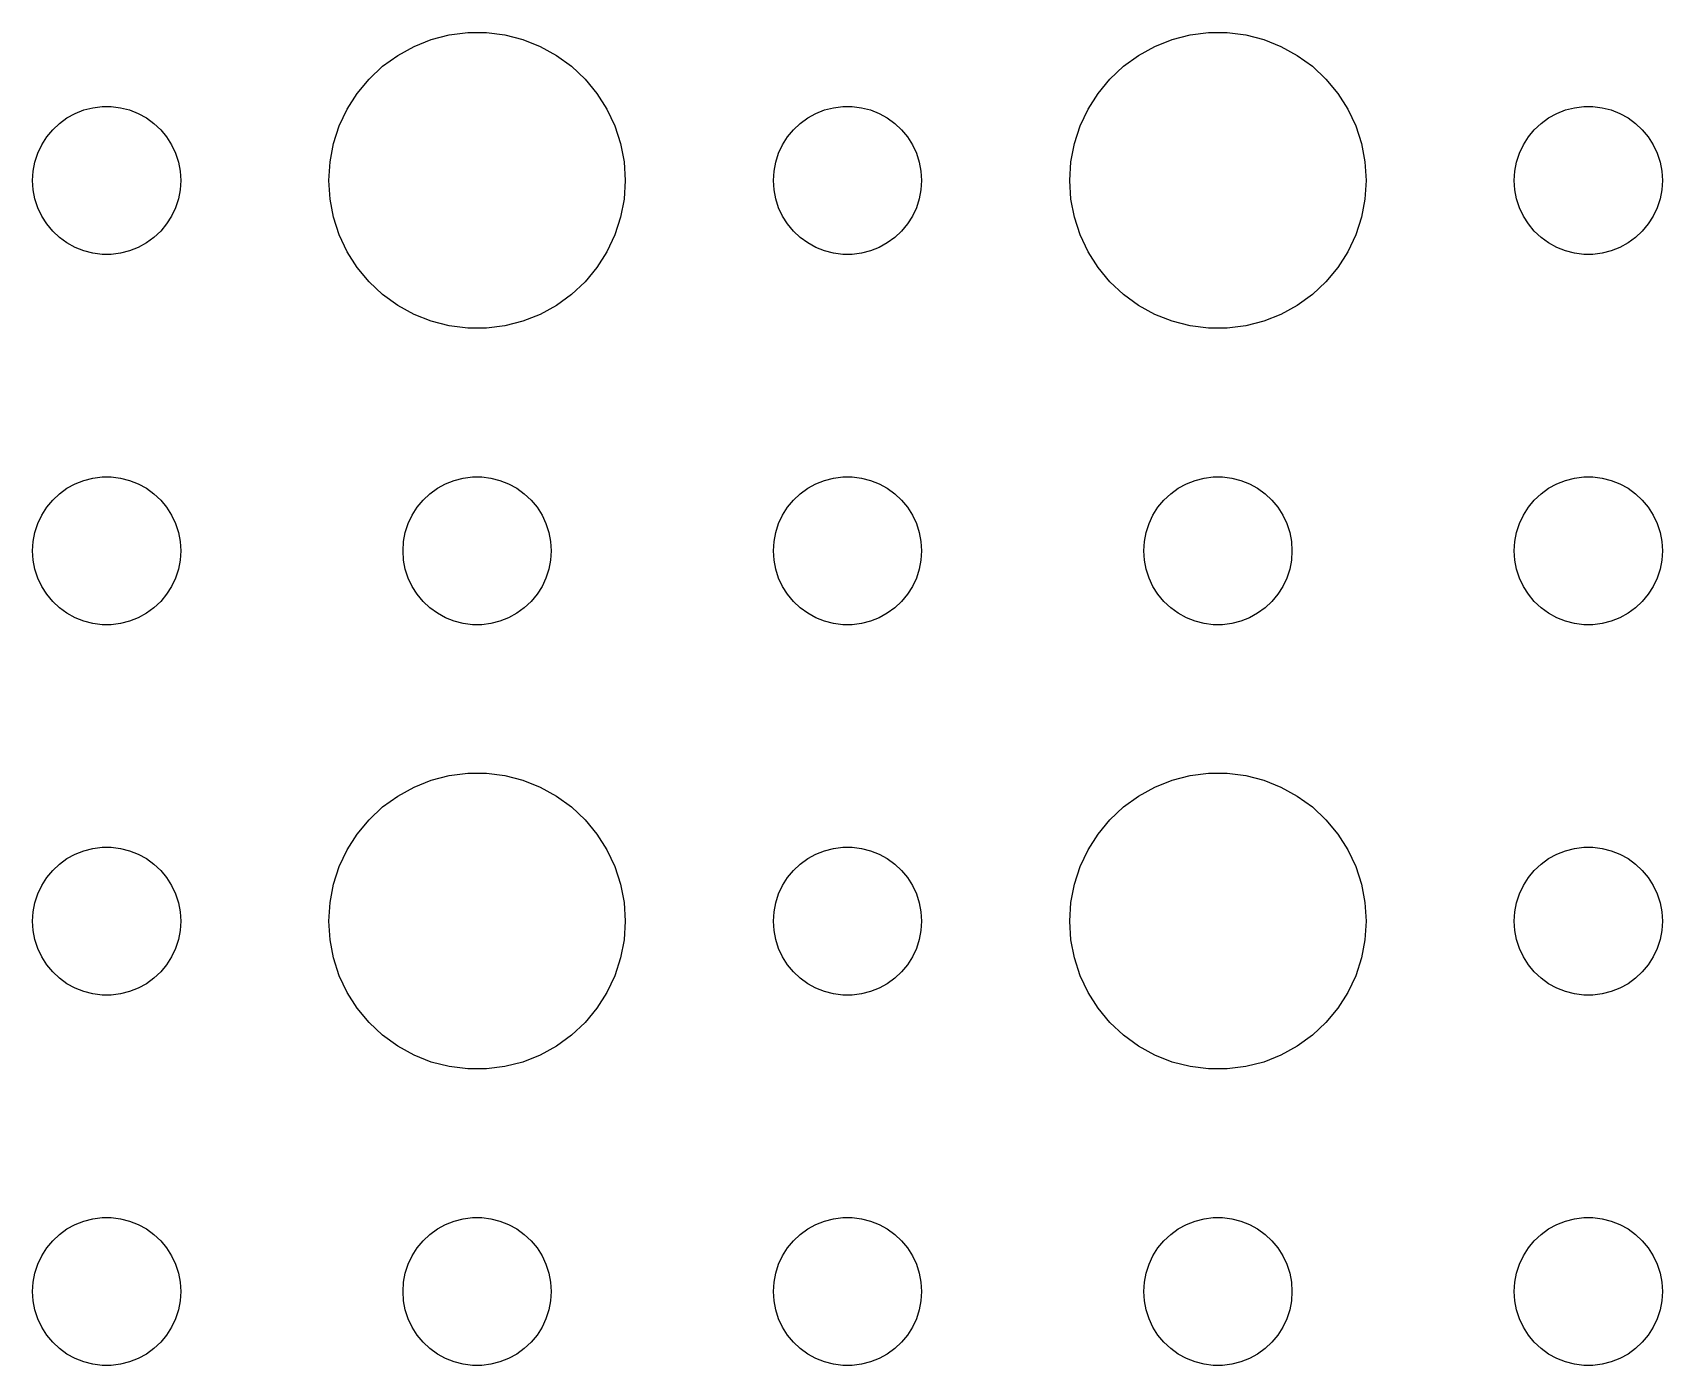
# Model space of a CAD drawing. Header units: metres. Extents: x -112 to 112, y -112 to 112.
# Drawn here: x -54 to -21, y -84 to -57.01 of the extents above; entities that cross this region are included whole.
import ezdxf

# ---------------------------------------------------------------- set-up
doc = ezdxf.new("R2010")
doc.units = ezdxf.units.M

msp = doc.modelspace()

# ---------------------------------------------------------------- linework, layer by layer
for p, q in [((-45.927, -57.1468), (-45.5621, -57.0531)), ((-45.5621, -57.0531), (-45.1884, -57.0059)), ((-45.1884, -57.0059), (-44.8116, -57.0059)), ((-44.8116, -57.0059), (-44.4379, -57.0531)), ((-44.4379, -57.0531), (-44.0729, -57.1468)), ((-30.927, -57.1468), (-30.5621, -57.0531)), ((-30.5621, -57.0531), (-30.1884, -57.0059)), ((-30.1884, -57.0059), (-29.8116, -57.0059)), ((-29.8116, -57.0059), (-29.4379, -57.0531)), ((-29.4379, -57.0531), (-29.0729, -57.1468)), ((-46.6075, -57.467), (-46.2773, -57.2855)), ((-46.2773, -57.2855), (-45.927, -57.1468)), ((-44.0729, -57.1468), (-43.7227, -57.2855)), ((-43.7227, -57.2855), (-43.3925, -57.467)), ((-31.6075, -57.467), (-31.2773, -57.2855)), ((-31.2773, -57.2855), (-30.927, -57.1468)), ((-29.0729, -57.1468), (-28.7227, -57.2855)), ((-28.7227, -57.2855), (-28.3925, -57.467)), ((-47.1869, -57.9464), (-46.9123, -57.6885)), ((-46.9123, -57.6885), (-46.6075, -57.467)), ((-43.3925, -57.467), (-43.0877, -57.6885)), ((-43.0877, -57.6885), (-42.8131, -57.9464)), ((-32.1869, -57.9464), (-31.9123, -57.6885)), ((-31.9123, -57.6885), (-31.6075, -57.467)), ((-28.3925, -57.467), (-28.0877, -57.6885)), ((-28.0877, -57.6885), (-27.8131, -57.9464)), ((-47.427, -58.2366), (-47.1869, -57.9464)), ((-42.8131, -57.9464), (-42.5729, -58.2366)), ((-32.427, -58.2366), (-32.1869, -57.9464)), ((-27.8131, -57.9464), (-27.5729, -58.2366)), ((-47.6289, -58.5547), (-47.427, -58.2366)), ((-42.5729, -58.2366), (-42.3711, -58.5547)), ((-32.6289, -58.5547), (-32.427, -58.2366)), ((-27.5729, -58.2366), (-27.3711, -58.5547)), ((-53.4561, -58.8442), (-53.3037, -58.7335)), ((-53.3037, -58.7335), (-53.1387, -58.6428)), ((-53.1387, -58.6428), (-52.9635, -58.5734)), ((-52.9635, -58.5734), (-52.7811, -58.5266)), ((-52.7811, -58.5266), (-52.5942, -58.503)), ((-52.5942, -58.503), (-52.4058, -58.503)), ((-52.4058, -58.503), (-52.2189, -58.5266)), ((-52.2189, -58.5266), (-52.0365, -58.5734)), ((-52.0365, -58.5734), (-51.8613, -58.6428)), ((-51.8613, -58.6428), (-51.6963, -58.7335)), ((-51.6963, -58.7335), (-51.5439, -58.8442)), ((-47.7893, -58.8956), (-47.6289, -58.5547)), ((-42.3711, -58.5547), (-42.2107, -58.8956)), ((-38.4561, -58.8442), (-38.3037, -58.7335)), ((-38.3037, -58.7335), (-38.1387, -58.6428)), ((-38.1387, -58.6428), (-37.9635, -58.5734)), ((-37.9635, -58.5734), (-37.7811, -58.5266)), ((-37.7811, -58.5266), (-37.5942, -58.503)), ((-37.5942, -58.503), (-37.4058, -58.503)), ((-37.4058, -58.503), (-37.2189, -58.5266)), ((-37.2189, -58.5266), (-37.0365, -58.5734)), ((-37.0365, -58.5734), (-36.8613, -58.6428)), ((-36.8613, -58.6428), (-36.6963, -58.7335)), ((-36.6963, -58.7335), (-36.5439, -58.8442)), ((-32.7893, -58.8956), (-32.6289, -58.5547)), ((-27.3711, -58.5547), (-27.2107, -58.8956)), ((-23.4561, -58.8442), (-23.3037, -58.7335)), ((-23.3037, -58.7335), (-23.1387, -58.6428)), ((-23.1387, -58.6428), (-22.9635, -58.5734)), ((-22.9635, -58.5734), (-22.7811, -58.5266)), ((-22.7811, -58.5266), (-22.5942, -58.503)), ((-22.5942, -58.503), (-22.4058, -58.503)), ((-22.4058, -58.503), (-22.2189, -58.5266)), ((-22.2189, -58.5266), (-22.0365, -58.5734)), ((-22.0365, -58.5734), (-21.8613, -58.6428)), ((-21.8613, -58.6428), (-21.6963, -58.7335)), ((-21.6963, -58.7335), (-21.5439, -58.8442)), ((-53.7135, -59.1183), (-53.5934, -58.9732)), ((-53.5934, -58.9732), (-53.4561, -58.8442)), ((-51.5439, -58.8442), (-51.4065, -58.9732)), ((-51.4065, -58.9732), (-51.2865, -59.1183)), ((-47.9057, -59.2539), (-47.7893, -58.8956)), ((-42.2107, -58.8956), (-42.0942, -59.2539)), ((-38.7135, -59.1183), (-38.5934, -58.9732)), ((-38.5934, -58.9732), (-38.4561, -58.8442)), ((-36.5439, -58.8442), (-36.4065, -58.9732)), ((-36.4065, -58.9732), (-36.2865, -59.1183)), ((-32.9057, -59.2539), (-32.7893, -58.8956)), ((-27.2107, -58.8956), (-27.0942, -59.2539)), ((-23.7135, -59.1183), (-23.5934, -58.9732)), ((-23.5934, -58.9732), (-23.4561, -58.8442)), ((-21.5439, -58.8442), (-21.4065, -58.9732)), ((-21.4065, -58.9732), (-21.2865, -59.1183)), ((-53.8947, -59.4478), (-53.8145, -59.2774)), ((-53.8145, -59.2774), (-53.7135, -59.1183)), ((-51.2865, -59.1183), (-51.1855, -59.2774)), ((-51.1855, -59.2774), (-51.1053, -59.4478)), ((-47.9763, -59.624), (-47.9057, -59.2539)), ((-42.0942, -59.2539), (-42.0237, -59.624)), ((-38.8947, -59.4478), (-38.8145, -59.2774)), ((-38.8145, -59.2774), (-38.7135, -59.1183)), ((-36.2865, -59.1183), (-36.1855, -59.2774)), ((-36.1855, -59.2774), (-36.1053, -59.4478)), ((-32.9763, -59.624), (-32.9057, -59.2539)), ((-27.0942, -59.2539), (-27.0237, -59.624)), ((-23.8947, -59.4478), (-23.8145, -59.2774)), ((-23.8145, -59.2774), (-23.7135, -59.1183)), ((-21.2865, -59.1183), (-21.1855, -59.2774)), ((-21.1855, -59.2774), (-21.1053, -59.4478)), ((-53.9882, -59.812), (-53.9529, -59.627)), ((-53.9529, -59.627), (-53.8947, -59.4478)), ((-51.1053, -59.4478), (-51.0471, -59.627)), ((-51.0471, -59.627), (-51.0118, -59.812)), ((-48, -60), (-47.9763, -59.624)), ((-42.0237, -59.624), (-42, -60)), ((-38.9882, -59.812), (-38.9529, -59.627)), ((-38.9529, -59.627), (-38.8947, -59.4478)), ((-36.1053, -59.4478), (-36.0471, -59.627)), ((-36.0471, -59.627), (-36.0118, -59.812)), ((-33, -60), (-32.9763, -59.624)), ((-27.0237, -59.624), (-27, -60)), ((-23.9882, -59.812), (-23.9529, -59.627)), ((-23.9529, -59.627), (-23.8947, -59.4478)), ((-21.1053, -59.4478), (-21.0471, -59.627)), ((-21.0471, -59.627), (-21.0118, -59.812)), ((-54, -60), (-53.9882, -59.812)), ((-53.9882, -60.188), (-54, -60)), ((-51.0118, -59.812), (-51, -60)), ((-51, -60), (-51.0118, -60.188)), ((-47.9763, -60.376), (-48, -60)), ((-42, -60), (-42.0237, -60.376)), ((-39, -60), (-38.9882, -59.812)), ((-38.9882, -60.188), (-39, -60)), ((-36.0118, -59.812), (-36, -60)), ((-36, -60), (-36.0118, -60.188)), ((-32.9763, -60.376), (-33, -60)), ((-27, -60), (-27.0237, -60.376)), ((-24, -60), (-23.9882, -59.812)), ((-23.9882, -60.188), (-24, -60)), ((-21.0118, -59.812), (-21, -60)), ((-21, -60), (-21.0118, -60.188)), ((-53.9529, -60.373), (-53.9882, -60.188)), ((-53.8947, -60.5522), (-53.9529, -60.373)), ((-51.0471, -60.373), (-51.1053, -60.5522)), ((-51.0118, -60.188), (-51.0471, -60.373)), ((-47.9057, -60.7461), (-47.9763, -60.376)), ((-42.0237, -60.376), (-42.0942, -60.7461)), ((-38.9529, -60.373), (-38.9882, -60.188)), ((-38.8947, -60.5522), (-38.9529, -60.373)), ((-36.0471, -60.373), (-36.1053, -60.5522)), ((-36.0118, -60.188), (-36.0471, -60.373)), ((-32.9057, -60.7461), (-32.9763, -60.376)), ((-27.0237, -60.376), (-27.0942, -60.7461)), ((-23.9529, -60.373), (-23.9882, -60.188)), ((-23.8947, -60.5522), (-23.9529, -60.373)), ((-21.0471, -60.373), (-21.1053, -60.5522)), ((-21.0118, -60.188), (-21.0471, -60.373)), ((-53.8145, -60.7226), (-53.8947, -60.5522)), ((-51.1053, -60.5522), (-51.1855, -60.7226)), ((-38.8145, -60.7226), (-38.8947, -60.5522)), ((-36.1053, -60.5522), (-36.1855, -60.7226)), ((-23.8145, -60.7226), (-23.8947, -60.5522)), ((-21.1053, -60.5522), (-21.1855, -60.7226)), ((-53.7135, -60.8817), (-53.8145, -60.7226)), ((-53.5934, -61.0268), (-53.7135, -60.8817)), ((-53.4561, -61.1558), (-53.5934, -61.0268)), ((-51.4065, -61.0268), (-51.5439, -61.1558)), ((-51.2865, -60.8817), (-51.4065, -61.0268)), ((-51.1855, -60.7226), (-51.2865, -60.8817)), ((-47.7893, -61.1044), (-47.9057, -60.7461)), ((-42.0942, -60.7461), (-42.2107, -61.1044)), ((-38.7135, -60.8817), (-38.8145, -60.7226)), ((-38.5934, -61.0268), (-38.7135, -60.8817)), ((-38.4561, -61.1558), (-38.5934, -61.0268)), ((-36.4065, -61.0268), (-36.5439, -61.1558)), ((-36.2865, -60.8817), (-36.4065, -61.0268)), ((-36.1855, -60.7226), (-36.2865, -60.8817)), ((-32.7893, -61.1044), (-32.9057, -60.7461)), ((-27.0942, -60.7461), (-27.2107, -61.1044)), ((-23.7135, -60.8817), (-23.8145, -60.7226)), ((-23.5934, -61.0268), (-23.7135, -60.8817)), ((-23.4561, -61.1558), (-23.5934, -61.0268)), ((-21.4065, -61.0268), (-21.5439, -61.1558)), ((-21.2865, -60.8817), (-21.4065, -61.0268)), ((-21.1855, -60.7226), (-21.2865, -60.8817)), ((-53.3037, -61.2665), (-53.4561, -61.1558)), ((-53.1387, -61.3572), (-53.3037, -61.2665)), ((-52.9635, -61.4266), (-53.1387, -61.3572)), ((-51.8613, -61.3572), (-52.0365, -61.4266)), ((-51.6963, -61.2665), (-51.8613, -61.3572)), ((-51.5439, -61.1558), (-51.6963, -61.2665)), ((-47.6289, -61.4453), (-47.7893, -61.1044)), ((-42.2107, -61.1044), (-42.3711, -61.4453)), ((-38.3037, -61.2665), (-38.4561, -61.1558)), ((-38.1387, -61.3572), (-38.3037, -61.2665)), ((-37.9635, -61.4266), (-38.1387, -61.3572)), ((-36.8613, -61.3572), (-37.0365, -61.4266)), ((-36.6963, -61.2665), (-36.8613, -61.3572)), ((-36.5439, -61.1558), (-36.6963, -61.2665)), ((-32.6289, -61.4453), (-32.7893, -61.1044)), ((-27.2107, -61.1044), (-27.3711, -61.4453)), ((-23.3037, -61.2665), (-23.4561, -61.1558)), ((-23.1387, -61.3572), (-23.3037, -61.2665)), ((-22.9635, -61.4266), (-23.1387, -61.3572)), ((-21.8613, -61.3572), (-22.0365, -61.4266)), ((-21.6963, -61.2665), (-21.8613, -61.3572)), ((-21.5439, -61.1558), (-21.6963, -61.2665)), ((-52.7811, -61.4734), (-52.9635, -61.4266)), ((-52.5942, -61.497), (-52.7811, -61.4734)), ((-52.4058, -61.497), (-52.5942, -61.497)), ((-52.2189, -61.4734), (-52.4058, -61.497)), ((-52.0365, -61.4266), (-52.2189, -61.4734)), ((-47.427, -61.7634), (-47.6289, -61.4453)), ((-42.3711, -61.4453), (-42.5729, -61.7634)), ((-37.7811, -61.4734), (-37.9635, -61.4266)), ((-37.5942, -61.497), (-37.7811, -61.4734)), ((-37.4058, -61.497), (-37.5942, -61.497)), ((-37.2189, -61.4734), (-37.4058, -61.497)), ((-37.0365, -61.4266), (-37.2189, -61.4734)), ((-32.427, -61.7634), (-32.6289, -61.4453)), ((-27.3711, -61.4453), (-27.5729, -61.7634)), ((-22.7811, -61.4734), (-22.9635, -61.4266)), ((-22.5942, -61.497), (-22.7811, -61.4734)), ((-22.4058, -61.497), (-22.5942, -61.497)), ((-22.2189, -61.4734), (-22.4058, -61.497)), ((-22.0365, -61.4266), (-22.2189, -61.4734)), ((-47.1869, -62.0536), (-47.427, -61.7634)), ((-42.5729, -61.7634), (-42.8131, -62.0536)), ((-32.1869, -62.0536), (-32.427, -61.7634)), ((-27.5729, -61.7634), (-27.8131, -62.0536)), ((-46.9123, -62.3115), (-47.1869, -62.0536)), ((-46.6075, -62.533), (-46.9123, -62.3115)), ((-43.0877, -62.3115), (-43.3925, -62.533)), ((-42.8131, -62.0536), (-43.0877, -62.3115)), ((-31.9123, -62.3115), (-32.1869, -62.0536)), ((-31.6075, -62.533), (-31.9123, -62.3115)), ((-28.0877, -62.3115), (-28.3925, -62.533)), ((-27.8131, -62.0536), (-28.0877, -62.3115)), ((-46.2773, -62.7145), (-46.6075, -62.533)), ((-43.3925, -62.533), (-43.7227, -62.7145)), ((-31.2773, -62.7145), (-31.6075, -62.533)), ((-28.3925, -62.533), (-28.7227, -62.7145)), ((-45.927, -62.8532), (-46.2773, -62.7145)), ((-45.5621, -62.9469), (-45.927, -62.8532)), ((-45.1884, -62.9941), (-45.5621, -62.9469)), ((-44.8116, -62.9941), (-45.1884, -62.9941)), ((-44.4379, -62.9469), (-44.8116, -62.9941)), ((-44.0729, -62.8532), (-44.4379, -62.9469)), ((-43.7227, -62.7145), (-44.0729, -62.8532)), ((-30.927, -62.8532), (-31.2773, -62.7145)), ((-30.5621, -62.9469), (-30.927, -62.8532)), ((-30.1884, -62.9941), (-30.5621, -62.9469)), ((-29.8116, -62.9941), (-30.1884, -62.9941)), ((-29.4379, -62.9469), (-29.8116, -62.9941)), ((-29.0729, -62.8532), (-29.4379, -62.9469)), ((-28.7227, -62.7145), (-29.0729, -62.8532)), ((-53.4561, -66.3442), (-53.3037, -66.2335)), ((-53.3037, -66.2335), (-53.1387, -66.1428)), ((-53.1387, -66.1428), (-52.9635, -66.0734)), ((-52.9635, -66.0734), (-52.7811, -66.0266)), ((-52.7811, -66.0266), (-52.5942, -66.003)), ((-52.5942, -66.003), (-52.4058, -66.003)), ((-52.4058, -66.003), (-52.2189, -66.0266)), ((-52.2189, -66.0266), (-52.0365, -66.0734)), ((-52.0365, -66.0734), (-51.8613, -66.1428)), ((-51.8613, -66.1428), (-51.6963, -66.2335)), ((-51.6963, -66.2335), (-51.5439, -66.3442)), ((-45.9561, -66.3442), (-45.8037, -66.2335)), ((-45.8037, -66.2335), (-45.6387, -66.1428)), ((-45.6387, -66.1428), (-45.4635, -66.0734)), ((-45.4635, -66.0734), (-45.2811, -66.0266)), ((-45.2811, -66.0266), (-45.0942, -66.003)), ((-45.0942, -66.003), (-44.9058, -66.003)), ((-44.9058, -66.003), (-44.7189, -66.0266)), ((-44.7189, -66.0266), (-44.5365, -66.0734)), ((-44.5365, -66.0734), (-44.3613, -66.1428)), ((-44.3613, -66.1428), (-44.1963, -66.2335)), ((-44.1963, -66.2335), (-44.0439, -66.3442)), ((-38.4561, -66.3442), (-38.3037, -66.2335)), ((-38.3037, -66.2335), (-38.1387, -66.1428)), ((-38.1387, -66.1428), (-37.9635, -66.0734)), ((-37.9635, -66.0734), (-37.7811, -66.0266)), ((-37.7811, -66.0266), (-37.5942, -66.003)), ((-37.5942, -66.003), (-37.4058, -66.003)), ((-37.4058, -66.003), (-37.2189, -66.0266)), ((-37.2189, -66.0266), (-37.0365, -66.0734)), ((-37.0365, -66.0734), (-36.8613, -66.1428)), ((-36.8613, -66.1428), (-36.6963, -66.2335)), ((-36.6963, -66.2335), (-36.5439, -66.3442)), ((-30.9561, -66.3442), (-30.8037, -66.2335)), ((-30.8037, -66.2335), (-30.6387, -66.1428)), ((-30.6387, -66.1428), (-30.4635, -66.0734)), ((-30.4635, -66.0734), (-30.2811, -66.0266)), ((-30.2811, -66.0266), (-30.0942, -66.003)), ((-30.0942, -66.003), (-29.9058, -66.003)), ((-29.9058, -66.003), (-29.7189, -66.0266)), ((-29.7189, -66.0266), (-29.5365, -66.0734)), ((-29.5365, -66.0734), (-29.3613, -66.1428)), ((-29.3613, -66.1428), (-29.1963, -66.2335)), ((-29.1963, -66.2335), (-29.0439, -66.3442)), ((-23.4561, -66.3442), (-23.3037, -66.2335)), ((-23.3037, -66.2335), (-23.1387, -66.1428)), ((-23.1387, -66.1428), (-22.9635, -66.0734)), ((-22.9635, -66.0734), (-22.7811, -66.0266)), ((-22.7811, -66.0266), (-22.5942, -66.003)), ((-22.5942, -66.003), (-22.4058, -66.003)), ((-22.4058, -66.003), (-22.2189, -66.0266)), ((-22.2189, -66.0266), (-22.0365, -66.0734)), ((-22.0365, -66.0734), (-21.8613, -66.1428)), ((-21.8613, -66.1428), (-21.6963, -66.2335)), ((-21.6963, -66.2335), (-21.5439, -66.3442)), ((-53.8145, -66.7774), (-53.7135, -66.6183)), ((-53.7135, -66.6183), (-53.5934, -66.4732)), ((-53.5934, -66.4732), (-53.4561, -66.3442)), ((-51.5439, -66.3442), (-51.4065, -66.4732)), ((-51.4065, -66.4732), (-51.2865, -66.6183)), ((-51.2865, -66.6183), (-51.1855, -66.7774)), ((-46.3145, -66.7774), (-46.2135, -66.6183)), ((-46.2135, -66.6183), (-46.0934, -66.4732)), ((-46.0934, -66.4732), (-45.9561, -66.3442)), ((-44.0439, -66.3442), (-43.9065, -66.4732)), ((-43.9065, -66.4732), (-43.7865, -66.6183)), ((-43.7865, -66.6183), (-43.6855, -66.7774)), ((-38.8145, -66.7774), (-38.7135, -66.6183)), ((-38.7135, -66.6183), (-38.5934, -66.4732)), ((-38.5934, -66.4732), (-38.4561, -66.3442)), ((-36.5439, -66.3442), (-36.4065, -66.4732)), ((-36.4065, -66.4732), (-36.2865, -66.6183)), ((-36.2865, -66.6183), (-36.1855, -66.7774)), ((-31.3145, -66.7774), (-31.2135, -66.6183)), ((-31.2135, -66.6183), (-31.0934, -66.4732)), ((-31.0934, -66.4732), (-30.9561, -66.3442)), ((-29.0439, -66.3442), (-28.9065, -66.4732)), ((-28.9065, -66.4732), (-28.7865, -66.6183)), ((-28.7865, -66.6183), (-28.6855, -66.7774)), ((-23.8145, -66.7774), (-23.7135, -66.6183)), ((-23.7135, -66.6183), (-23.5934, -66.4732)), ((-23.5934, -66.4732), (-23.4561, -66.3442)), ((-21.5439, -66.3442), (-21.4065, -66.4732)), ((-21.4065, -66.4732), (-21.2865, -66.6183)), ((-21.2865, -66.6183), (-21.1855, -66.7774)), ((-53.9529, -67.127), (-53.8947, -66.9478)), ((-53.8947, -66.9478), (-53.8145, -66.7774)), ((-51.1855, -66.7774), (-51.1053, -66.9478)), ((-51.1053, -66.9478), (-51.0471, -67.127)), ((-46.4529, -67.127), (-46.3947, -66.9478)), ((-46.3947, -66.9478), (-46.3145, -66.7774)), ((-43.6855, -66.7774), (-43.6053, -66.9478)), ((-43.6053, -66.9478), (-43.5471, -67.127)), ((-38.9529, -67.127), (-38.8947, -66.9478)), ((-38.8947, -66.9478), (-38.8145, -66.7774)), ((-36.1855, -66.7774), (-36.1053, -66.9478)), ((-36.1053, -66.9478), (-36.0471, -67.127)), ((-31.4529, -67.127), (-31.3947, -66.9478)), ((-31.3947, -66.9478), (-31.3145, -66.7774)), ((-28.6855, -66.7774), (-28.6053, -66.9478)), ((-28.6053, -66.9478), (-28.5471, -67.127)), ((-23.9529, -67.127), (-23.8947, -66.9478)), ((-23.8947, -66.9478), (-23.8145, -66.7774)), ((-21.1855, -66.7774), (-21.1053, -66.9478)), ((-21.1053, -66.9478), (-21.0471, -67.127)), ((-54, -67.5), (-53.9882, -67.312)), ((-53.9882, -67.312), (-53.9529, -67.127)), ((-51.0471, -67.127), (-51.0118, -67.312)), ((-51.0118, -67.312), (-51, -67.5)), ((-46.5, -67.5), (-46.4882, -67.312)), ((-46.4882, -67.312), (-46.4529, -67.127)), ((-43.5471, -67.127), (-43.5118, -67.312)), ((-43.5118, -67.312), (-43.5, -67.5)), ((-39, -67.5), (-38.9882, -67.312)), ((-38.9882, -67.312), (-38.9529, -67.127)), ((-36.0471, -67.127), (-36.0118, -67.312)), ((-36.0118, -67.312), (-36, -67.5)), ((-31.5, -67.5), (-31.4882, -67.312)), ((-31.4882, -67.312), (-31.4529, -67.127)), ((-28.5471, -67.127), (-28.5118, -67.312)), ((-28.5118, -67.312), (-28.5, -67.5)), ((-24, -67.5), (-23.9882, -67.312)), ((-23.9882, -67.312), (-23.9529, -67.127)), ((-21.0471, -67.127), (-21.0118, -67.312)), ((-21.0118, -67.312), (-21, -67.5)), ((-53.9882, -67.688), (-54, -67.5)), ((-51, -67.5), (-51.0118, -67.688)), ((-46.4882, -67.688), (-46.5, -67.5)), ((-43.5, -67.5), (-43.5118, -67.688)), ((-38.9882, -67.688), (-39, -67.5)), ((-36, -67.5), (-36.0118, -67.688)), ((-31.4882, -67.688), (-31.5, -67.5)), ((-28.5, -67.5), (-28.5118, -67.688)), ((-23.9882, -67.688), (-24, -67.5)), ((-21, -67.5), (-21.0118, -67.688)), ((-53.9529, -67.873), (-53.9882, -67.688)), ((-53.8947, -68.0522), (-53.9529, -67.873)), ((-51.0471, -67.873), (-51.1053, -68.0522)), ((-51.0118, -67.688), (-51.0471, -67.873)), ((-46.4529, -67.873), (-46.4882, -67.688)), ((-46.3947, -68.0522), (-46.4529, -67.873)), ((-43.5471, -67.873), (-43.6053, -68.0522)), ((-43.5118, -67.688), (-43.5471, -67.873)), ((-38.9529, -67.873), (-38.9882, -67.688)), ((-38.8947, -68.0522), (-38.9529, -67.873)), ((-36.0471, -67.873), (-36.1053, -68.0522)), ((-36.0118, -67.688), (-36.0471, -67.873)), ((-31.4529, -67.873), (-31.4882, -67.688)), ((-31.3947, -68.0522), (-31.4529, -67.873)), ((-28.5471, -67.873), (-28.6053, -68.0522)), ((-28.5118, -67.688), (-28.5471, -67.873)), ((-23.9529, -67.873), (-23.9882, -67.688)), ((-23.8947, -68.0522), (-23.9529, -67.873)), ((-21.0471, -67.873), (-21.1053, -68.0522)), ((-21.0118, -67.688), (-21.0471, -67.873)), ((-53.8145, -68.2226), (-53.8947, -68.0522)), ((-53.7135, -68.3817), (-53.8145, -68.2226)), ((-51.1855, -68.2226), (-51.2865, -68.3817)), ((-51.1053, -68.0522), (-51.1855, -68.2226)), ((-46.3145, -68.2226), (-46.3947, -68.0522)), ((-46.2135, -68.3817), (-46.3145, -68.2226)), ((-43.6855, -68.2226), (-43.7865, -68.3817)), ((-43.6053, -68.0522), (-43.6855, -68.2226)), ((-38.8145, -68.2226), (-38.8947, -68.0522)), ((-38.7135, -68.3817), (-38.8145, -68.2226)), ((-36.1855, -68.2226), (-36.2865, -68.3817)), ((-36.1053, -68.0522), (-36.1855, -68.2226)), ((-31.3145, -68.2226), (-31.3947, -68.0522)), ((-31.2135, -68.3817), (-31.3145, -68.2226)), ((-28.6855, -68.2226), (-28.7865, -68.3817)), ((-28.6053, -68.0522), (-28.6855, -68.2226)), ((-23.8145, -68.2226), (-23.8947, -68.0522)), ((-23.7135, -68.3817), (-23.8145, -68.2226)), ((-21.1855, -68.2226), (-21.2865, -68.3817)), ((-21.1053, -68.0522), (-21.1855, -68.2226)), ((-53.5934, -68.5268), (-53.7135, -68.3817)), ((-53.4561, -68.6558), (-53.5934, -68.5268)), ((-51.4065, -68.5268), (-51.5439, -68.6558)), ((-51.2865, -68.3817), (-51.4065, -68.5268)), ((-46.0934, -68.5268), (-46.2135, -68.3817)), ((-45.9561, -68.6558), (-46.0934, -68.5268)), ((-43.9065, -68.5268), (-44.0439, -68.6558)), ((-43.7865, -68.3817), (-43.9065, -68.5268)), ((-38.5934, -68.5268), (-38.7135, -68.3817)), ((-38.4561, -68.6558), (-38.5934, -68.5268)), ((-36.4065, -68.5268), (-36.5439, -68.6558)), ((-36.2865, -68.3817), (-36.4065, -68.5268)), ((-31.0934, -68.5268), (-31.2135, -68.3817)), ((-30.9561, -68.6558), (-31.0934, -68.5268)), ((-28.9065, -68.5268), (-29.0439, -68.6558)), ((-28.7865, -68.3817), (-28.9065, -68.5268)), ((-23.5934, -68.5268), (-23.7135, -68.3817)), ((-23.4561, -68.6558), (-23.5934, -68.5268)), ((-21.4065, -68.5268), (-21.5439, -68.6558)), ((-21.2865, -68.3817), (-21.4065, -68.5268)), ((-53.3037, -68.7665), (-53.4561, -68.6558)), ((-53.1387, -68.8572), (-53.3037, -68.7665)), ((-52.9635, -68.9266), (-53.1387, -68.8572)), ((-52.7811, -68.9734), (-52.9635, -68.9266)), ((-52.0365, -68.9266), (-52.2189, -68.9734)), ((-51.8613, -68.8572), (-52.0365, -68.9266)), ((-51.6963, -68.7665), (-51.8613, -68.8572)), ((-51.5439, -68.6558), (-51.6963, -68.7665)), ((-45.8037, -68.7665), (-45.9561, -68.6558)), ((-45.6387, -68.8572), (-45.8037, -68.7665)), ((-45.4635, -68.9266), (-45.6387, -68.8572)), ((-45.2811, -68.9734), (-45.4635, -68.9266)), ((-44.5365, -68.9266), (-44.7189, -68.9734)), ((-44.3613, -68.8572), (-44.5365, -68.9266)), ((-44.1963, -68.7665), (-44.3613, -68.8572)), ((-44.0439, -68.6558), (-44.1963, -68.7665)), ((-38.3037, -68.7665), (-38.4561, -68.6558)), ((-38.1387, -68.8572), (-38.3037, -68.7665)), ((-37.9635, -68.9266), (-38.1387, -68.8572)), ((-37.7811, -68.9734), (-37.9635, -68.9266)), ((-37.0365, -68.9266), (-37.2189, -68.9734)), ((-36.8613, -68.8572), (-37.0365, -68.9266)), ((-36.6963, -68.7665), (-36.8613, -68.8572)), ((-36.5439, -68.6558), (-36.6963, -68.7665)), ((-30.8037, -68.7665), (-30.9561, -68.6558)), ((-30.6387, -68.8572), (-30.8037, -68.7665)), ((-30.4635, -68.9266), (-30.6387, -68.8572)), ((-30.2811, -68.9734), (-30.4635, -68.9266)), ((-29.5365, -68.9266), (-29.7189, -68.9734)), ((-29.3613, -68.8572), (-29.5365, -68.9266)), ((-29.1963, -68.7665), (-29.3613, -68.8572)), ((-29.0439, -68.6558), (-29.1963, -68.7665)), ((-23.3037, -68.7665), (-23.4561, -68.6558)), ((-23.1387, -68.8572), (-23.3037, -68.7665)), ((-22.9635, -68.9266), (-23.1387, -68.8572)), ((-22.7811, -68.9734), (-22.9635, -68.9266)), ((-22.0365, -68.9266), (-22.2189, -68.9734)), ((-21.8613, -68.8572), (-22.0365, -68.9266)), ((-21.6963, -68.7665), (-21.8613, -68.8572)), ((-21.5439, -68.6558), (-21.6963, -68.7665)), ((-52.5942, -68.997), (-52.7811, -68.9734)), ((-52.4058, -68.997), (-52.5942, -68.997)), ((-52.2189, -68.9734), (-52.4058, -68.997)), ((-45.0942, -68.997), (-45.2811, -68.9734)), ((-44.9058, -68.997), (-45.0942, -68.997)), ((-44.7189, -68.9734), (-44.9058, -68.997)), ((-37.5942, -68.997), (-37.7811, -68.9734)), ((-37.4058, -68.997), (-37.5942, -68.997)), ((-37.2189, -68.9734), (-37.4058, -68.997)), ((-30.0942, -68.997), (-30.2811, -68.9734)), ((-29.9058, -68.997), (-30.0942, -68.997)), ((-29.7189, -68.9734), (-29.9058, -68.997)), ((-22.5942, -68.997), (-22.7811, -68.9734)), ((-22.4058, -68.997), (-22.5942, -68.997)), ((-22.2189, -68.9734), (-22.4058, -68.997)), ((-46.2773, -72.2855), (-45.927, -72.1468)), ((-45.927, -72.1468), (-45.5621, -72.0531)), ((-45.5621, -72.0531), (-45.1884, -72.0059)), ((-45.1884, -72.0059), (-44.8116, -72.0059)), ((-44.8116, -72.0059), (-44.4379, -72.0531)), ((-44.4379, -72.0531), (-44.0729, -72.1468)), ((-44.0729, -72.1468), (-43.7227, -72.2855)), ((-31.2773, -72.2855), (-30.927, -72.1468)), ((-30.927, -72.1468), (-30.5621, -72.0531)), ((-30.5621, -72.0531), (-30.1884, -72.0059)), ((-30.1884, -72.0059), (-29.8116, -72.0059)), ((-29.8116, -72.0059), (-29.4379, -72.0531)), ((-29.4379, -72.0531), (-29.0729, -72.1468)), ((-29.0729, -72.1468), (-28.7227, -72.2855)), ((-46.9123, -72.6885), (-46.6075, -72.467)), ((-46.6075, -72.467), (-46.2773, -72.2855)), ((-43.7227, -72.2855), (-43.3925, -72.467)), ((-43.3925, -72.467), (-43.0877, -72.6885)), ((-31.9123, -72.6885), (-31.6075, -72.467)), ((-31.6075, -72.467), (-31.2773, -72.2855)), ((-28.7227, -72.2855), (-28.3925, -72.467)), ((-28.3925, -72.467), (-28.0877, -72.6885)), ((-47.1869, -72.9464), (-46.9123, -72.6885)), ((-43.0877, -72.6885), (-42.8131, -72.9464)), ((-32.1869, -72.9464), (-31.9123, -72.6885)), ((-28.0877, -72.6885), (-27.8131, -72.9464)), ((-47.6289, -73.5547), (-47.427, -73.2366)), ((-47.427, -73.2366), (-47.1869, -72.9464)), ((-42.8131, -72.9464), (-42.5729, -73.2366)), ((-42.5729, -73.2366), (-42.3711, -73.5547)), ((-32.6289, -73.5547), (-32.427, -73.2366)), ((-32.427, -73.2366), (-32.1869, -72.9464)), ((-27.8131, -72.9464), (-27.5729, -73.2366)), ((-27.5729, -73.2366), (-27.3711, -73.5547)), ((-53.1387, -73.6428), (-52.9635, -73.5734)), ((-52.9635, -73.5734), (-52.7811, -73.5266)), ((-52.7811, -73.5266), (-52.5942, -73.503)), ((-52.5942, -73.503), (-52.4058, -73.503)), ((-52.4058, -73.503), (-52.2189, -73.5266)), ((-52.2189, -73.5266), (-52.0365, -73.5734)), ((-52.0365, -73.5734), (-51.8613, -73.6428)), ((-47.7893, -73.8956), (-47.6289, -73.5547)), ((-42.3711, -73.5547), (-42.2107, -73.8956)), ((-38.1387, -73.6428), (-37.9635, -73.5734)), ((-37.9635, -73.5734), (-37.7811, -73.5266)), ((-37.7811, -73.5266), (-37.5942, -73.503)), ((-37.5942, -73.503), (-37.4058, -73.503)), ((-37.4058, -73.503), (-37.2189, -73.5266)), ((-37.2189, -73.5266), (-37.0365, -73.5734)), ((-37.0365, -73.5734), (-36.8613, -73.6428)), ((-32.7893, -73.8956), (-32.6289, -73.5547)), ((-27.3711, -73.5547), (-27.2107, -73.8956)), ((-23.1387, -73.6428), (-22.9635, -73.5734)), ((-22.9635, -73.5734), (-22.7811, -73.5266)), ((-22.7811, -73.5266), (-22.5942, -73.503)), ((-22.5942, -73.503), (-22.4058, -73.503)), ((-22.4058, -73.503), (-22.2189, -73.5266)), ((-22.2189, -73.5266), (-22.0365, -73.5734)), ((-22.0365, -73.5734), (-21.8613, -73.6428)), ((-53.5934, -73.9732), (-53.4561, -73.8442)), ((-53.4561, -73.8442), (-53.3037, -73.7335)), ((-53.3037, -73.7335), (-53.1387, -73.6428)), ((-51.8613, -73.6428), (-51.6963, -73.7335)), ((-51.6963, -73.7335), (-51.5439, -73.8442)), ((-51.5439, -73.8442), (-51.4065, -73.9732)), ((-47.9057, -74.2539), (-47.7893, -73.8956)), ((-42.2107, -73.8956), (-42.0942, -74.2539)), ((-38.5934, -73.9732), (-38.4561, -73.8442)), ((-38.4561, -73.8442), (-38.3037, -73.7335)), ((-38.3037, -73.7335), (-38.1387, -73.6428)), ((-36.8613, -73.6428), (-36.6963, -73.7335)), ((-36.6963, -73.7335), (-36.5439, -73.8442)), ((-36.5439, -73.8442), (-36.4065, -73.9732)), ((-32.9057, -74.2539), (-32.7893, -73.8956)), ((-27.2107, -73.8956), (-27.0942, -74.2539)), ((-23.5934, -73.9732), (-23.4561, -73.8442)), ((-23.4561, -73.8442), (-23.3037, -73.7335)), ((-23.3037, -73.7335), (-23.1387, -73.6428)), ((-21.8613, -73.6428), (-21.6963, -73.7335)), ((-21.6963, -73.7335), (-21.5439, -73.8442)), ((-21.5439, -73.8442), (-21.4065, -73.9732)), ((-53.8145, -74.2774), (-53.7135, -74.1183)), ((-53.7135, -74.1183), (-53.5934, -73.9732)), ((-51.4065, -73.9732), (-51.2865, -74.1183)), ((-51.2865, -74.1183), (-51.1855, -74.2774)), ((-38.8145, -74.2774), (-38.7135, -74.1183)), ((-38.7135, -74.1183), (-38.5934, -73.9732)), ((-36.4065, -73.9732), (-36.2865, -74.1183)), ((-36.2865, -74.1183), (-36.1855, -74.2774)), ((-23.8145, -74.2774), (-23.7135, -74.1183)), ((-23.7135, -74.1183), (-23.5934, -73.9732)), ((-21.4065, -73.9732), (-21.2865, -74.1183)), ((-21.2865, -74.1183), (-21.1855, -74.2774)), ((-53.9529, -74.627), (-53.8947, -74.4478)), ((-53.8947, -74.4478), (-53.8145, -74.2774)), ((-51.1855, -74.2774), (-51.1053, -74.4478)), ((-51.1053, -74.4478), (-51.0471, -74.627)), ((-47.9763, -74.624), (-47.9057, -74.2539)), ((-42.0942, -74.2539), (-42.0237, -74.624)), ((-38.9529, -74.627), (-38.8947, -74.4478)), ((-38.8947, -74.4478), (-38.8145, -74.2774)), ((-36.1855, -74.2774), (-36.1053, -74.4478)), ((-36.1053, -74.4478), (-36.0471, -74.627)), ((-32.9763, -74.624), (-32.9057, -74.2539)), ((-27.0942, -74.2539), (-27.0237, -74.624)), ((-23.9529, -74.627), (-23.8947, -74.4478)), ((-23.8947, -74.4478), (-23.8145, -74.2774)), ((-21.1855, -74.2774), (-21.1053, -74.4478)), ((-21.1053, -74.4478), (-21.0471, -74.627)), ((-54, -75), (-53.9882, -74.812)), ((-53.9882, -74.812), (-53.9529, -74.627)), ((-51.0471, -74.627), (-51.0118, -74.812)), ((-51.0118, -74.812), (-51, -75)), ((-48, -75), (-47.9763, -74.624)), ((-42.0237, -74.624), (-42, -75)), ((-39, -75), (-38.9882, -74.812)), ((-38.9882, -74.812), (-38.9529, -74.627)), ((-36.0471, -74.627), (-36.0118, -74.812)), ((-36.0118, -74.812), (-36, -75)), ((-33, -75), (-32.9763, -74.624)), ((-27.0237, -74.624), (-27, -75)), ((-24, -75), (-23.9882, -74.812)), ((-23.9882, -74.812), (-23.9529, -74.627)), ((-21.0471, -74.627), (-21.0118, -74.812)), ((-21.0118, -74.812), (-21, -75)), ((-53.9882, -75.188), (-54, -75)), ((-53.9529, -75.373), (-53.9882, -75.188)), ((-51.0118, -75.188), (-51.0471, -75.373)), ((-51, -75), (-51.0118, -75.188)), ((-47.9763, -75.376), (-48, -75)), ((-42, -75), (-42.0237, -75.376)), ((-38.9882, -75.188), (-39, -75)), ((-38.9529, -75.373), (-38.9882, -75.188)), ((-36.0118, -75.188), (-36.0471, -75.373)), ((-36, -75), (-36.0118, -75.188)), ((-32.9763, -75.376), (-33, -75)), ((-27, -75), (-27.0237, -75.376)), ((-23.9882, -75.188), (-24, -75)), ((-23.9529, -75.373), (-23.9882, -75.188)), ((-21.0118, -75.188), (-21.0471, -75.373)), ((-21, -75), (-21.0118, -75.188)), ((-53.8947, -75.5522), (-53.9529, -75.373)), ((-53.8145, -75.7226), (-53.8947, -75.5522)), ((-51.1053, -75.5522), (-51.1855, -75.7226)), ((-51.0471, -75.373), (-51.1053, -75.5522)), ((-47.9057, -75.7461), (-47.9763, -75.376)), ((-42.0237, -75.376), (-42.0942, -75.7461)), ((-38.8947, -75.5522), (-38.9529, -75.373)), ((-38.8145, -75.7226), (-38.8947, -75.5522)), ((-36.1053, -75.5522), (-36.1855, -75.7226)), ((-36.0471, -75.373), (-36.1053, -75.5522)), ((-32.9057, -75.7461), (-32.9763, -75.376)), ((-27.0237, -75.376), (-27.0942, -75.7461)), ((-23.8947, -75.5522), (-23.9529, -75.373)), ((-23.8145, -75.7226), (-23.8947, -75.5522)), ((-21.1053, -75.5522), (-21.1855, -75.7226)), ((-21.0471, -75.373), (-21.1053, -75.5522)), ((-53.7135, -75.8817), (-53.8145, -75.7226)), ((-53.5934, -76.0268), (-53.7135, -75.8817)), ((-51.2865, -75.8817), (-51.4065, -76.0268)), ((-51.1855, -75.7226), (-51.2865, -75.8817)), ((-47.7893, -76.1044), (-47.9057, -75.7461)), ((-42.0942, -75.7461), (-42.2107, -76.1044)), ((-38.7135, -75.8817), (-38.8145, -75.7226)), ((-38.5934, -76.0268), (-38.7135, -75.8817)), ((-36.2865, -75.8817), (-36.4065, -76.0268)), ((-36.1855, -75.7226), (-36.2865, -75.8817)), ((-32.7893, -76.1044), (-32.9057, -75.7461)), ((-27.0942, -75.7461), (-27.2107, -76.1044)), ((-23.7135, -75.8817), (-23.8145, -75.7226)), ((-23.5934, -76.0268), (-23.7135, -75.8817)), ((-21.2865, -75.8817), (-21.4065, -76.0268)), ((-21.1855, -75.7226), (-21.2865, -75.8817)), ((-53.4561, -76.1558), (-53.5934, -76.0268)), ((-53.3037, -76.2665), (-53.4561, -76.1558)), ((-51.5439, -76.1558), (-51.6963, -76.2665)), ((-51.4065, -76.0268), (-51.5439, -76.1558)), ((-47.6289, -76.4453), (-47.7893, -76.1044)), ((-42.2107, -76.1044), (-42.3711, -76.4453)), ((-38.4561, -76.1558), (-38.5934, -76.0268)), ((-38.3037, -76.2665), (-38.4561, -76.1558)), ((-36.5439, -76.1558), (-36.6963, -76.2665)), ((-36.4065, -76.0268), (-36.5439, -76.1558)), ((-32.6289, -76.4453), (-32.7893, -76.1044)), ((-27.2107, -76.1044), (-27.3711, -76.4453)), ((-23.4561, -76.1558), (-23.5934, -76.0268)), ((-23.3037, -76.2665), (-23.4561, -76.1558)), ((-21.5439, -76.1558), (-21.6963, -76.2665)), ((-21.4065, -76.0268), (-21.5439, -76.1558)), ((-53.1387, -76.3572), (-53.3037, -76.2665)), ((-52.9635, -76.4266), (-53.1387, -76.3572)), ((-52.7811, -76.4734), (-52.9635, -76.4266)), ((-52.5942, -76.497), (-52.7811, -76.4734)), ((-52.4058, -76.497), (-52.5942, -76.497)), ((-52.2189, -76.4734), (-52.4058, -76.497)), ((-52.0365, -76.4266), (-52.2189, -76.4734)), ((-51.8613, -76.3572), (-52.0365, -76.4266)), ((-51.6963, -76.2665), (-51.8613, -76.3572)), ((-47.427, -76.7634), (-47.6289, -76.4453)), ((-42.3711, -76.4453), (-42.5729, -76.7634)), ((-38.1387, -76.3572), (-38.3037, -76.2665)), ((-37.9635, -76.4266), (-38.1387, -76.3572)), ((-37.7811, -76.4734), (-37.9635, -76.4266)), ((-37.5942, -76.497), (-37.7811, -76.4734)), ((-37.4058, -76.497), (-37.5942, -76.497)), ((-37.2189, -76.4734), (-37.4058, -76.497)), ((-37.0365, -76.4266), (-37.2189, -76.4734)), ((-36.8613, -76.3572), (-37.0365, -76.4266)), ((-36.6963, -76.2665), (-36.8613, -76.3572)), ((-32.427, -76.7634), (-32.6289, -76.4453)), ((-27.3711, -76.4453), (-27.5729, -76.7634)), ((-23.1387, -76.3572), (-23.3037, -76.2665)), ((-22.9635, -76.4266), (-23.1387, -76.3572)), ((-22.7811, -76.4734), (-22.9635, -76.4266)), ((-22.5942, -76.497), (-22.7811, -76.4734)), ((-22.4058, -76.497), (-22.5942, -76.497)), ((-22.2189, -76.4734), (-22.4058, -76.497)), ((-22.0365, -76.4266), (-22.2189, -76.4734)), ((-21.8613, -76.3572), (-22.0365, -76.4266)), ((-21.6963, -76.2665), (-21.8613, -76.3572)), ((-47.1869, -77.0536), (-47.427, -76.7634)), ((-42.5729, -76.7634), (-42.8131, -77.0536)), ((-32.1869, -77.0536), (-32.427, -76.7634)), ((-27.5729, -76.7634), (-27.8131, -77.0536)), ((-46.9123, -77.3115), (-47.1869, -77.0536)), ((-42.8131, -77.0536), (-43.0877, -77.3115)), ((-31.9123, -77.3115), (-32.1869, -77.0536)), ((-27.8131, -77.0536), (-28.0877, -77.3115)), ((-46.6075, -77.533), (-46.9123, -77.3115)), ((-46.2773, -77.7145), (-46.6075, -77.533)), ((-43.3925, -77.533), (-43.7227, -77.7145)), ((-43.0877, -77.3115), (-43.3925, -77.533)), ((-31.6075, -77.533), (-31.9123, -77.3115)), ((-31.2773, -77.7145), (-31.6075, -77.533)), ((-28.3925, -77.533), (-28.7227, -77.7145)), ((-28.0877, -77.3115), (-28.3925, -77.533)), ((-45.927, -77.8532), (-46.2773, -77.7145)), ((-45.5621, -77.9469), (-45.927, -77.8532)), ((-44.0729, -77.8532), (-44.4379, -77.9469)), ((-43.7227, -77.7145), (-44.0729, -77.8532)), ((-30.927, -77.8532), (-31.2773, -77.7145)), ((-30.5621, -77.9469), (-30.927, -77.8532)), ((-29.0729, -77.8532), (-29.4379, -77.9469)), ((-28.7227, -77.7145), (-29.0729, -77.8532)), ((-45.1884, -77.9941), (-45.5621, -77.9469)), ((-44.8116, -77.9941), (-45.1884, -77.9941)), ((-44.4379, -77.9469), (-44.8116, -77.9941)), ((-30.1884, -77.9941), (-30.5621, -77.9469)), ((-29.8116, -77.9941), (-30.1884, -77.9941)), ((-29.4379, -77.9469), (-29.8116, -77.9941)), ((-53.3037, -81.2335), (-53.1387, -81.1428)), ((-53.1387, -81.1428), (-52.9635, -81.0734)), ((-52.9635, -81.0734), (-52.7811, -81.0266)), ((-52.7811, -81.0266), (-52.5942, -81.003)), ((-52.5942, -81.003), (-52.4058, -81.003)), ((-52.4058, -81.003), (-52.2189, -81.0266)), ((-52.2189, -81.0266), (-52.0365, -81.0734)), ((-52.0365, -81.0734), (-51.8613, -81.1428)), ((-51.8613, -81.1428), (-51.6963, -81.2335)), ((-45.8037, -81.2335), (-45.6387, -81.1428)), ((-45.6387, -81.1428), (-45.4635, -81.0734)), ((-45.4635, -81.0734), (-45.2811, -81.0266)), ((-45.2811, -81.0266), (-45.0942, -81.003)), ((-45.0942, -81.003), (-44.9058, -81.003)), ((-44.9058, -81.003), (-44.7189, -81.0266)), ((-44.7189, -81.0266), (-44.5365, -81.0734)), ((-44.5365, -81.0734), (-44.3613, -81.1428)), ((-44.3613, -81.1428), (-44.1963, -81.2335)), ((-38.3037, -81.2335), (-38.1387, -81.1428)), ((-38.1387, -81.1428), (-37.9635, -81.0734)), ((-37.9635, -81.0734), (-37.7811, -81.0266)), ((-37.7811, -81.0266), (-37.5942, -81.003)), ((-37.5942, -81.003), (-37.4058, -81.003)), ((-37.4058, -81.003), (-37.2189, -81.0266)), ((-37.2189, -81.0266), (-37.0365, -81.0734)), ((-37.0365, -81.0734), (-36.8613, -81.1428)), ((-36.8613, -81.1428), (-36.6963, -81.2335)), ((-30.8037, -81.2335), (-30.6387, -81.1428)), ((-30.6387, -81.1428), (-30.4635, -81.0734)), ((-30.4635, -81.0734), (-30.2811, -81.0266)), ((-30.2811, -81.0266), (-30.0942, -81.003)), ((-30.0942, -81.003), (-29.9058, -81.003)), ((-29.9058, -81.003), (-29.7189, -81.0266)), ((-29.7189, -81.0266), (-29.5365, -81.0734)), ((-29.5365, -81.0734), (-29.3613, -81.1428)), ((-29.3613, -81.1428), (-29.1963, -81.2335)), ((-23.3037, -81.2335), (-23.1387, -81.1428)), ((-23.1387, -81.1428), (-22.9635, -81.0734)), ((-22.9635, -81.0734), (-22.7811, -81.0266)), ((-22.7811, -81.0266), (-22.5942, -81.003)), ((-22.5942, -81.003), (-22.4058, -81.003)), ((-22.4058, -81.003), (-22.2189, -81.0266)), ((-22.2189, -81.0266), (-22.0365, -81.0734)), ((-22.0365, -81.0734), (-21.8613, -81.1428)), ((-21.8613, -81.1428), (-21.6963, -81.2335)), ((-53.7135, -81.6183), (-53.5934, -81.4732)), ((-53.5934, -81.4732), (-53.4561, -81.3442)), ((-53.4561, -81.3442), (-53.3037, -81.2335)), ((-51.6963, -81.2335), (-51.5439, -81.3442)), ((-51.5439, -81.3442), (-51.4065, -81.4732)), ((-51.4065, -81.4732), (-51.2865, -81.6183)), ((-46.2135, -81.6183), (-46.0934, -81.4732)), ((-46.0934, -81.4732), (-45.9561, -81.3442)), ((-45.9561, -81.3442), (-45.8037, -81.2335)), ((-44.1963, -81.2335), (-44.0439, -81.3442)), ((-44.0439, -81.3442), (-43.9065, -81.4732)), ((-43.9065, -81.4732), (-43.7865, -81.6183)), ((-38.7135, -81.6183), (-38.5934, -81.4732)), ((-38.5934, -81.4732), (-38.4561, -81.3442)), ((-38.4561, -81.3442), (-38.3037, -81.2335)), ((-36.6963, -81.2335), (-36.5439, -81.3442)), ((-36.5439, -81.3442), (-36.4065, -81.4732)), ((-36.4065, -81.4732), (-36.2865, -81.6183)), ((-31.2135, -81.6183), (-31.0934, -81.4732)), ((-31.0934, -81.4732), (-30.9561, -81.3442)), ((-30.9561, -81.3442), (-30.8037, -81.2335)), ((-29.1963, -81.2335), (-29.0439, -81.3442)), ((-29.0439, -81.3442), (-28.9065, -81.4732)), ((-28.9065, -81.4732), (-28.7865, -81.6183)), ((-23.7135, -81.6183), (-23.5934, -81.4732)), ((-23.5934, -81.4732), (-23.4561, -81.3442)), ((-23.4561, -81.3442), (-23.3037, -81.2335)), ((-21.6963, -81.2335), (-21.5439, -81.3442)), ((-21.5439, -81.3442), (-21.4065, -81.4732)), ((-21.4065, -81.4732), (-21.2865, -81.6183)), ((-53.8947, -81.9478), (-53.8145, -81.7774)), ((-53.8145, -81.7774), (-53.7135, -81.6183)), ((-51.2865, -81.6183), (-51.1855, -81.7774)), ((-51.1855, -81.7774), (-51.1053, -81.9478)), ((-46.3947, -81.9478), (-46.3145, -81.7774)), ((-46.3145, -81.7774), (-46.2135, -81.6183)), ((-43.7865, -81.6183), (-43.6855, -81.7774)), ((-43.6855, -81.7774), (-43.6053, -81.9478)), ((-38.8947, -81.9478), (-38.8145, -81.7774)), ((-38.8145, -81.7774), (-38.7135, -81.6183)), ((-36.2865, -81.6183), (-36.1855, -81.7774)), ((-36.1855, -81.7774), (-36.1053, -81.9478)), ((-31.3947, -81.9478), (-31.3145, -81.7774)), ((-31.3145, -81.7774), (-31.2135, -81.6183)), ((-28.7865, -81.6183), (-28.6855, -81.7774)), ((-28.6855, -81.7774), (-28.6053, -81.9478)), ((-23.8947, -81.9478), (-23.8145, -81.7774)), ((-23.8145, -81.7774), (-23.7135, -81.6183)), ((-21.2865, -81.6183), (-21.1855, -81.7774)), ((-21.1855, -81.7774), (-21.1053, -81.9478)), ((-53.9882, -82.312), (-53.9529, -82.127)), ((-53.9529, -82.127), (-53.8947, -81.9478)), ((-51.1053, -81.9478), (-51.0471, -82.127)), ((-51.0471, -82.127), (-51.0118, -82.312)), ((-46.4882, -82.312), (-46.4529, -82.127)), ((-46.4529, -82.127), (-46.3947, -81.9478)), ((-43.6053, -81.9478), (-43.5471, -82.127)), ((-43.5471, -82.127), (-43.5118, -82.312)), ((-38.9882, -82.312), (-38.9529, -82.127)), ((-38.9529, -82.127), (-38.8947, -81.9478)), ((-36.1053, -81.9478), (-36.0471, -82.127)), ((-36.0471, -82.127), (-36.0118, -82.312)), ((-31.4882, -82.312), (-31.4529, -82.127)), ((-31.4529, -82.127), (-31.3947, -81.9478)), ((-28.6053, -81.9478), (-28.5471, -82.127)), ((-28.5471, -82.127), (-28.5118, -82.312)), ((-23.9882, -82.312), (-23.9529, -82.127)), ((-23.9529, -82.127), (-23.8947, -81.9478)), ((-21.1053, -81.9478), (-21.0471, -82.127)), ((-21.0471, -82.127), (-21.0118, -82.312)), ((-54, -82.5), (-53.9882, -82.312)), ((-53.9882, -82.688), (-54, -82.5)), ((-51.0118, -82.312), (-51, -82.5)), ((-51, -82.5), (-51.0118, -82.688)), ((-46.5, -82.5), (-46.4882, -82.312)), ((-46.4882, -82.688), (-46.5, -82.5)), ((-43.5118, -82.312), (-43.5, -82.5)), ((-43.5, -82.5), (-43.5118, -82.688)), ((-39, -82.5), (-38.9882, -82.312)), ((-38.9882, -82.688), (-39, -82.5)), ((-36.0118, -82.312), (-36, -82.5)), ((-36, -82.5), (-36.0118, -82.688)), ((-31.5, -82.5), (-31.4882, -82.312)), ((-31.4882, -82.688), (-31.5, -82.5)), ((-28.5118, -82.312), (-28.5, -82.5)), ((-28.5, -82.5), (-28.5118, -82.688)), ((-24, -82.5), (-23.9882, -82.312)), ((-23.9882, -82.688), (-24, -82.5)), ((-21.0118, -82.312), (-21, -82.5)), ((-21, -82.5), (-21.0118, -82.688)), ((-53.9529, -82.873), (-53.9882, -82.688)), ((-51.0118, -82.688), (-51.0471, -82.873)), ((-46.4529, -82.873), (-46.4882, -82.688)), ((-43.5118, -82.688), (-43.5471, -82.873)), ((-38.9529, -82.873), (-38.9882, -82.688)), ((-36.0118, -82.688), (-36.0471, -82.873)), ((-31.4529, -82.873), (-31.4882, -82.688)), ((-28.5118, -82.688), (-28.5471, -82.873)), ((-23.9529, -82.873), (-23.9882, -82.688)), ((-21.0118, -82.688), (-21.0471, -82.873)), ((-53.8947, -83.0522), (-53.9529, -82.873)), ((-53.8145, -83.2226), (-53.8947, -83.0522)), ((-51.1053, -83.0522), (-51.1855, -83.2226)), ((-51.0471, -82.873), (-51.1053, -83.0522)), ((-46.3947, -83.0522), (-46.4529, -82.873)), ((-46.3145, -83.2226), (-46.3947, -83.0522)), ((-43.6053, -83.0522), (-43.6855, -83.2226)), ((-43.5471, -82.873), (-43.6053, -83.0522)), ((-38.8947, -83.0522), (-38.9529, -82.873)), ((-38.8145, -83.2226), (-38.8947, -83.0522)), ((-36.1053, -83.0522), (-36.1855, -83.2226)), ((-36.0471, -82.873), (-36.1053, -83.0522)), ((-31.3947, -83.0522), (-31.4529, -82.873)), ((-31.3145, -83.2226), (-31.3947, -83.0522)), ((-28.6053, -83.0522), (-28.6855, -83.2226)), ((-28.5471, -82.873), (-28.6053, -83.0522)), ((-23.8947, -83.0522), (-23.9529, -82.873)), ((-23.8145, -83.2226), (-23.8947, -83.0522)), ((-21.1053, -83.0522), (-21.1855, -83.2226)), ((-21.0471, -82.873), (-21.1053, -83.0522)), ((-53.7135, -83.3817), (-53.8145, -83.2226)), ((-53.5934, -83.5268), (-53.7135, -83.3817)), ((-51.2865, -83.3817), (-51.4065, -83.5268)), ((-51.1855, -83.2226), (-51.2865, -83.3817)), ((-46.2135, -83.3817), (-46.3145, -83.2226)), ((-46.0934, -83.5268), (-46.2135, -83.3817)), ((-43.7865, -83.3817), (-43.9065, -83.5268)), ((-43.6855, -83.2226), (-43.7865, -83.3817)), ((-38.7135, -83.3817), (-38.8145, -83.2226)), ((-38.5934, -83.5268), (-38.7135, -83.3817)), ((-36.2865, -83.3817), (-36.4065, -83.5268)), ((-36.1855, -83.2226), (-36.2865, -83.3817)), ((-31.2135, -83.3817), (-31.3145, -83.2226)), ((-31.0934, -83.5268), (-31.2135, -83.3817)), ((-28.7865, -83.3817), (-28.9065, -83.5268)), ((-28.6855, -83.2226), (-28.7865, -83.3817)), ((-23.7135, -83.3817), (-23.8145, -83.2226)), ((-23.5934, -83.5268), (-23.7135, -83.3817)), ((-21.2865, -83.3817), (-21.4065, -83.5268)), ((-21.1855, -83.2226), (-21.2865, -83.3817)), ((-53.4561, -83.6558), (-53.5934, -83.5268)), ((-53.3037, -83.7665), (-53.4561, -83.6558)), ((-53.1387, -83.8572), (-53.3037, -83.7665)), ((-51.6963, -83.7665), (-51.8613, -83.8572)), ((-51.5439, -83.6558), (-51.6963, -83.7665)), ((-51.4065, -83.5268), (-51.5439, -83.6558)), ((-45.9561, -83.6558), (-46.0934, -83.5268)), ((-45.8037, -83.7665), (-45.9561, -83.6558)), ((-45.6387, -83.8572), (-45.8037, -83.7665)), ((-44.1963, -83.7665), (-44.3613, -83.8572)), ((-44.0439, -83.6558), (-44.1963, -83.7665)), ((-43.9065, -83.5268), (-44.0439, -83.6558)), ((-38.4561, -83.6558), (-38.5934, -83.5268)), ((-38.3037, -83.7665), (-38.4561, -83.6558)), ((-38.1387, -83.8572), (-38.3037, -83.7665)), ((-36.6963, -83.7665), (-36.8613, -83.8572)), ((-36.5439, -83.6558), (-36.6963, -83.7665)), ((-36.4065, -83.5268), (-36.5439, -83.6558)), ((-30.9561, -83.6558), (-31.0934, -83.5268)), ((-30.8037, -83.7665), (-30.9561, -83.6558)), ((-30.6387, -83.8572), (-30.8037, -83.7665)), ((-29.1963, -83.7665), (-29.3613, -83.8572)), ((-29.0439, -83.6558), (-29.1963, -83.7665)), ((-28.9065, -83.5268), (-29.0439, -83.6558)), ((-23.4561, -83.6558), (-23.5934, -83.5268)), ((-23.3037, -83.7665), (-23.4561, -83.6558)), ((-23.1387, -83.8572), (-23.3037, -83.7665)), ((-21.6963, -83.7665), (-21.8613, -83.8572)), ((-21.5439, -83.6558), (-21.6963, -83.7665)), ((-21.4065, -83.5268), (-21.5439, -83.6558)), ((-52.9635, -83.9266), (-53.1387, -83.8572)), ((-52.7811, -83.9734), (-52.9635, -83.9266)), ((-52.5942, -83.997), (-52.7811, -83.9734)), ((-52.4058, -83.997), (-52.5942, -83.997)), ((-52.2189, -83.9734), (-52.4058, -83.997)), ((-52.0365, -83.9266), (-52.2189, -83.9734)), ((-51.8613, -83.8572), (-52.0365, -83.9266)), ((-45.4635, -83.9266), (-45.6387, -83.8572)), ((-45.2811, -83.9734), (-45.4635, -83.9266)), ((-45.0942, -83.997), (-45.2811, -83.9734)), ((-44.9058, -83.997), (-45.0942, -83.997)), ((-44.7189, -83.9734), (-44.9058, -83.997)), ((-44.5365, -83.9266), (-44.7189, -83.9734)), ((-44.3613, -83.8572), (-44.5365, -83.9266)), ((-37.9635, -83.9266), (-38.1387, -83.8572)), ((-37.7811, -83.9734), (-37.9635, -83.9266)), ((-37.5942, -83.997), (-37.7811, -83.9734)), ((-37.4058, -83.997), (-37.5942, -83.997)), ((-37.2189, -83.9734), (-37.4058, -83.997)), ((-37.0365, -83.9266), (-37.2189, -83.9734)), ((-36.8613, -83.8572), (-37.0365, -83.9266)), ((-30.4635, -83.9266), (-30.6387, -83.8572)), ((-30.2811, -83.9734), (-30.4635, -83.9266)), ((-30.0942, -83.997), (-30.2811, -83.9734)), ((-29.9058, -83.997), (-30.0942, -83.997)), ((-29.7189, -83.9734), (-29.9058, -83.997)), ((-29.5365, -83.9266), (-29.7189, -83.9734)), ((-29.3613, -83.8572), (-29.5365, -83.9266)), ((-22.9635, -83.9266), (-23.1387, -83.8572)), ((-22.7811, -83.9734), (-22.9635, -83.9266)), ((-22.5942, -83.997), (-22.7811, -83.9734)), ((-22.4058, -83.997), (-22.5942, -83.997)), ((-22.2189, -83.9734), (-22.4058, -83.997)), ((-22.0365, -83.9266), (-22.2189, -83.9734)), ((-21.8613, -83.8572), (-22.0365, -83.9266))]:
    msp.add_line(p, q)

doc.saveas('drawing.dxf')
